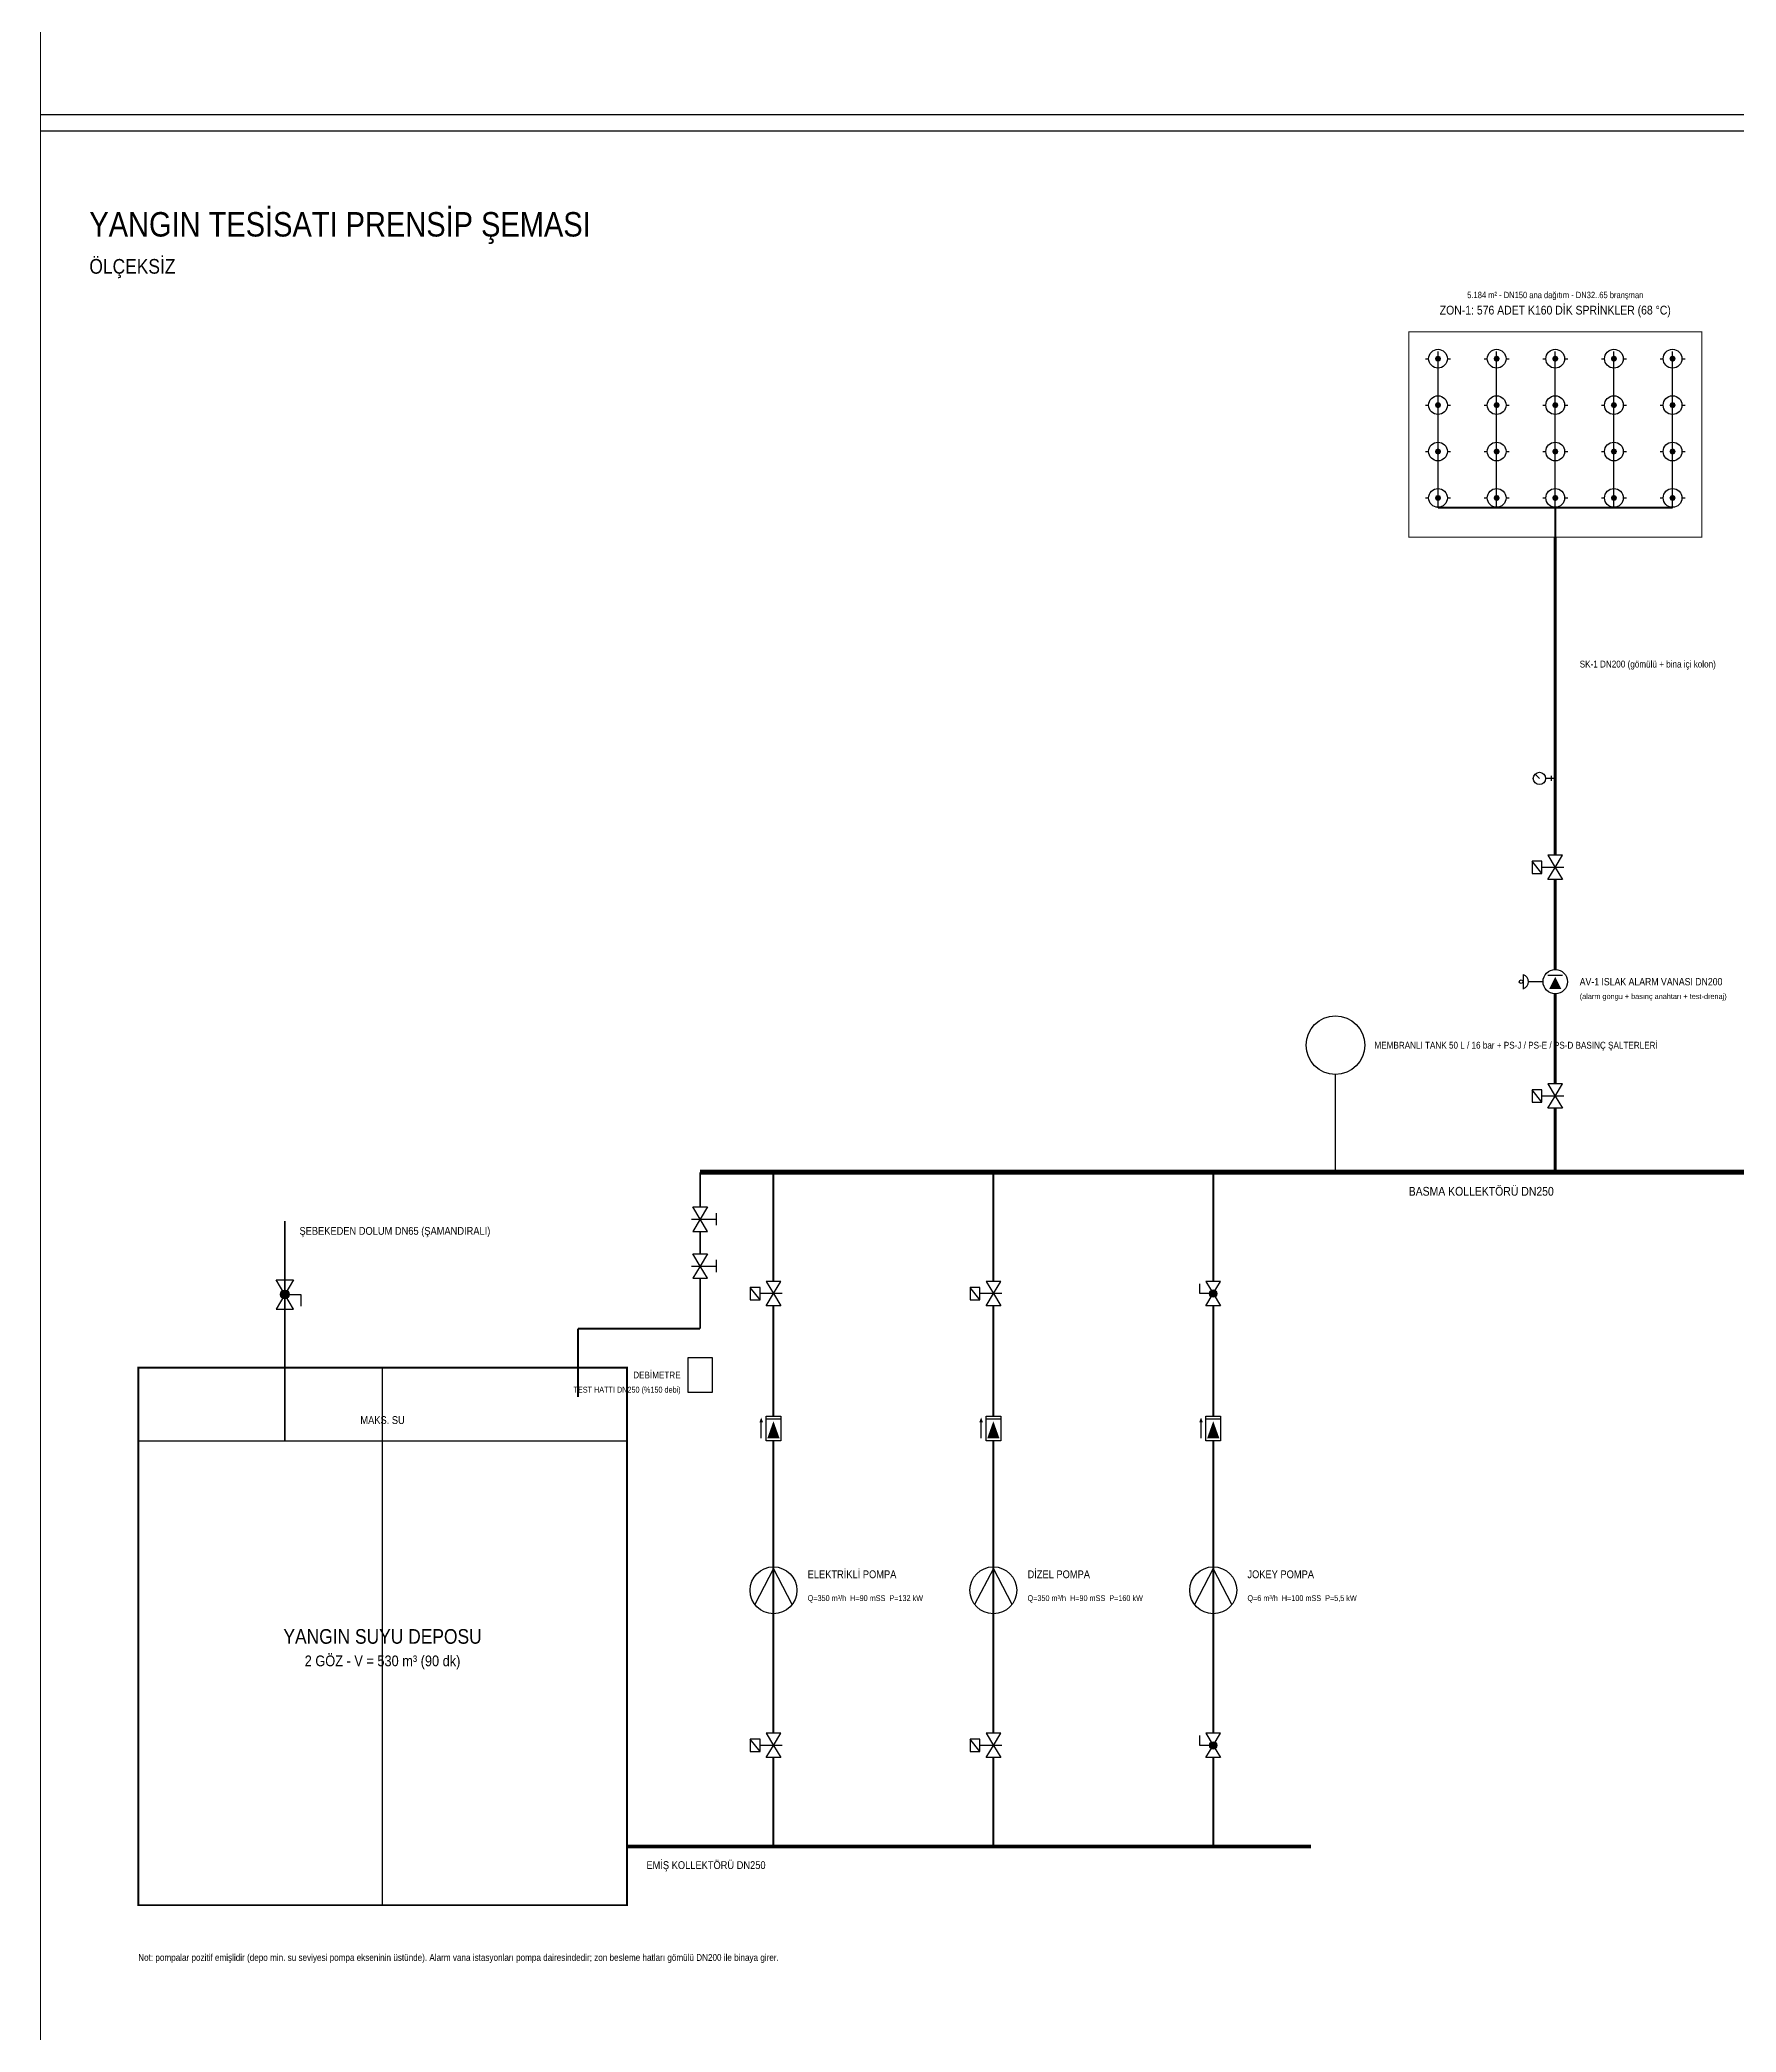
# Model space of a CAD drawing. Header units: centimetres. Extents: x 183171 to 202211, y -17274 to 19108.
# Drawn here: x 184107 to 189314, y 970 to 7086 of the extents above; entities that cross this region are included whole.
import ezdxf
from ezdxf.enums import TextEntityAlignment as Align

# ---------------------------------------------------------------- set-up
doc = ezdxf.new("R2010")
doc.units = ezdxf.units.CM
doc.header["$LTSCALE"] = 20
for name, color, linetype in [('ROTAS-PAFTA', 7, 'CONTINUOUS'), ('ROTAS-SEMA', 1, 'CONTINUOUS'), ('ROTAS-SEMA-DEPO', 8, 'CONTINUOUS'), ('ROTAS-SEMA-YAZI', 7, 'CONTINUOUS'), ('ROTAS-YANGIN-SEMBOL', 1, 'CONTINUOUS')]:
    doc.layers.add(name, color=color, linetype=linetype)
doc.styles.add('ROTAS', font='arial.ttf')

# ---------------------------------------------------------------- blocks, each defined once
blk = doc.blocks.new('ROTAS-SMB-KURESEL')
h = blk.add_hatch(color=256)
h.dxf.hatch_style = 1
h.paths.add_polyline_path([(3, 0), (2.9, 0.9), (2.4, 1.8), (1.8, 2.4), (0.9, 2.9), (0, 3), (-0.9, 2.9), (-1.8, 2.4), (-2.4, 1.8), (-2.9, 0.9), (-3, 0), (-2.9, -0.9), (-2.4, -1.8), (-1.8, -2.4), (-0.9, -2.9), (0, -3), (0.9, -2.9), (1.8, -2.4), (2.4, -1.8), (2.9, -0.9)])
for p, q in [((0, 3), (0, 11)), ((0, 11), (8, 11))]:
    blk.add_line(p, q)
for points in [[(-10, -6), (-10, 6), (0, 0)], [(10, -6), (10, 6), (0, 0)]]:
    blk.add_lwpolyline(points, close=True)
blk.add_circle((0, 0), 3)
blk = doc.blocks.new('ROTAS-SMB-IZLENEBILIR-KELEBEK')
for p, q in [((-5, 11), (5, 19)), ((0, 7), (0, 11)), ((0, -7), (0, 7))]:
    blk.add_line(p, q)
for points in [[(-5, 11), (5, 11), (5, 19), (-5, 19)], [(-10, -6), (-10, 6), (0, 0)], [(10, -6), (10, 6), (0, 0)]]:
    blk.add_lwpolyline(points, close=True)
blk = doc.blocks.new('ROTAS-SMB-CEKVALF')
h = blk.add_hatch(color=256)
h.dxf.hatch_style = 1
h.paths.add_polyline_path([(-8, -5), (-8, 5), (6, 0)])
h = blk.add_hatch(color=256)
h.dxf.hatch_style = 1
h.paths.add_polyline_path([(9, 10), (5, 11.5), (5, 8.5)])
for p, q in [((-8, 10), (5, 10)), ((7.5, -6), (7.5, 6))]:
    blk.add_line(p, q)
blk.add_lwpolyline([(-10, -6), (-10, 6), (10, 6), (10, -6)], close=True)
blk = doc.blocks.new('ROTAS-SMB-POMPA-SEMA')
blk.add_lwpolyline([(-18, -24), (28, 0), (-18, 24)])
blk.add_circle((0, 0), 30)
blk = doc.blocks.new('ROTAS-SMB-KELEBEK')
for p, q in [((-5, 13), (5, 13)), ((0, 7), (0, 13)), ((0, -7), (0, 7))]:
    blk.add_line(p, q)
for points in [[(-10, -6), (-10, 6), (0, 0)], [(10, -6), (10, 6), (0, 0)]]:
    blk.add_lwpolyline(points, close=True)
blk = doc.blocks.new('ROTAS-SMB-ISLAK-ALARM')
h = blk.add_hatch(color=256)
h.dxf.hatch_style = 1
h.paths.add_polyline_path([(-6, -5), (-6, 5), (4, 0)])
for p, q in [((-6, 26), (6, 26)), ((0, 10), (0, 22)), ((5, -6), (5, 6))]:
    blk.add_line(p, q)
for centre, radius in [((0, 28), 1.5), ((0, 0), 10)]:
    blk.add_circle(centre, radius)
blk.add_arc((0, 28), 6, 200, 340)
blk = doc.blocks.new('ROTAS-SMB-MANOMETRE')
for p, q in [((-2, 3), (2, 3)), ((0, 13), (3, 16)), ((0, 5), (0, 8)), ((0, 0), (0, 5))]:
    blk.add_line(p, q)
blk.add_circle((0, 13), 5)
blk = doc.blocks.new('ROTAS-SMB-SPR-DIK')
h = blk.add_hatch(color=256)
h.dxf.hatch_style = 1
h.paths.add_polyline_path([(4, 0), (2.8, 2.8), (0, 4), (-2.8, 2.8), (-4, 0), (-2.8, -2.8), (0, -4), (2.8, -2.8)])
for p, q in [((-16, 0), (-12, 0)), ((12, 0), (16, 0))]:
    blk.add_line(p, q)
blk.add_circle((0, 0), 12)

msp = doc.modelspace()

# ---------------------------------------------------------------- linework, layer by layer
at = {"layer": 'ROTAS-PAFTA', "const_width": 4}
for points in [[(184109, 6806), (201109, 6806), (201109, 19106), (184109, 19106)], [(184109, -17272.4), (202209, -17272.4), (202209, 6856), (184109, 6856)]]:
    msp.add_lwpolyline(points, close=True, dxfattribs=at)
at = {"layer": 'ROTAS-SEMA'}
for p, q in [((188399, 5649.6), (188399, 6129.6)), ((188579, 5649.6), (188579, 6129.6)), ((188759, 5649.6), (188759, 6129.6)), ((188939, 5649.6), (188939, 6129.6)), ((189119, 5649.6), (189119, 6129.6))]:
    msp.add_line(p, q, dxfattribs=at)
at = {"layer": 'ROTAS-SEMA', "const_width": 3}
msp.add_lwpolyline([(188309, 5559.6), (189209, 5559.6), (189209, 6189.6), (188309, 6189.6)], close=True, dxfattribs=at)
at = {"layer": 'ROTAS-SEMA'}
for points, const_width in [([(188399, 5649.6), (189119, 5649.6)], 6), ([(188759, 5559.6), (188759, 5649.6)], 6), ([(188759, 4583.1), (188759, 5559.6)], 9), ([(188759, 4232.1), (188759, 4508.1)], 9), ([(188759, 3881.1), (188759, 4157.1)], 9), ([(188084, 3609.6), (188084, 3909.6)], 4.5), ([(188759, 3609.6), (188759, 3806.1)], 9), ([(186134, 3609.6), (193709, 3609.6)], 15), ([(186134, 3609.6), (186134, 3503.1)], 6), ([(186359, 3274.5), (186359, 3609.6)], 6), ([(187034, 3274.5), (187034, 3609.6)], 6), ([(187709, 3274.5), (187709, 3609.6)], 6), ([(184859, 3459.6), (184859, 2784.6)], 4.5), ([(186134, 3428.1), (186134, 3359.1)], 6), ([(186134, 3284.1), (186134, 3129.6)], 6), ([(186359, 2860.5), (186359, 3199.5)], 6), ([(187034, 2860.5), (187034, 3199.5)], 6), ([(187709, 2860.5), (187709, 3199.5)], 6), ([(186134, 3129.6), (185759, 3129.6)], 6), ([(185759, 3129.6), (185759, 2919.6)], 6), ([(186359, 1887.6), (186359, 2785.5)], 6), ([(187034, 1887.6), (187034, 2785.5)], 6), ([(187709, 1887.6), (187709, 2785.5)], 6), ([(186359, 1539.6), (186359, 1812.6)], 6), ([(187034, 1539.6), (187034, 1812.6)], 6), ([(187709, 1539.6), (187709, 1812.6)], 6), ([(185909, 1539.6), (188009, 1539.6)], 12)]:
    msp.add_lwpolyline(points, dxfattribs=dict(at, const_width=const_width))
msp.add_lwpolyline([(186096.5, 2934.6), (186171.5, 2934.6), (186171.5, 3039.6), (186096.5, 3039.6)], close=True, dxfattribs=at)
msp.add_circle((188084, 3999.6), 90, dxfattribs=at)
at = {"layer": 'ROTAS-SEMA-DEPO'}
for p, q in [((185159, 1359.6), (185159, 3009.6)), ((184409, 2784.6), (185909, 2784.6))]:
    msp.add_line(p, q, dxfattribs=at)
at = {"layer": 'ROTAS-SEMA-DEPO', "const_width": 6}
msp.add_lwpolyline([(184409, 1359.6), (185909, 1359.6), (185909, 3009.6), (184409, 3009.6)], close=True, dxfattribs=at)

# ---------------------------------------------------------------- block references
at = {"layer": 'ROTAS-SEMA', "xscale": 2.4000000000000004, "yscale": 2.4000000000000004, "zscale": 1.5}
for p in [(188399, 6107.1), (188579, 6107.1), (188759, 6107.1), (188939, 6107.1), (189119, 6107.1), (188399, 5964.6), (188579, 5964.6), (188759, 5964.6), (188939, 5964.6), (189119, 5964.6), (188399, 5822.1), (188579, 5822.1), (188759, 5822.1), (188939, 5822.1), (189119, 5822.1), (188399, 5679.6), (188579, 5679.6), (188759, 5679.6), (188939, 5679.6), (189119, 5679.6)]:
    msp.add_blockref('ROTAS-SMB-SPR-DIK', p, dxfattribs=at)
at = {"layer": 'ROTAS-SEMA', "zscale": 1.5}
for name, p, xscale, yscale, rotation in [('ROTAS-SMB-MANOMETRE', (188759, 4818.6), 3.75, 3.75, 90), ('ROTAS-SMB-IZLENEBILIR-KELEBEK', (188759, 4545.6), 3.75, 3.75, 90), ('ROTAS-SMB-ISLAK-ALARM', (188759, 4194.6), 3.75, 3.75, 90), ('ROTAS-SMB-IZLENEBILIR-KELEBEK', (188759, 3843.6), 3.75, 3.75, 90), ('ROTAS-SMB-KELEBEK', (186134, 3465.6), 3.75, 3.75, -90), ('ROTAS-SMB-KELEBEK', (186134, 3321.6), 3.75, 3.75, -90), ('ROTAS-SMB-IZLENEBILIR-KELEBEK', (186359, 3237), 3.75, 3.75, 90), ('ROTAS-SMB-IZLENEBILIR-KELEBEK', (187034, 3237), 3.75, 3.75, 90), ('ROTAS-SMB-KURESEL', (187709, 3237), 3.75, 3.75, 90), ('ROTAS-SMB-CEKVALF', (186359, 2823), 3.75, 3.75, 90), ('ROTAS-SMB-CEKVALF', (187034, 2823), 3.75, 3.75, 90), ('ROTAS-SMB-CEKVALF', (187709, 2823), 3.75, 3.75, 90), ('ROTAS-SMB-POMPA-SEMA', (186359, 2326.2), 2.4000000000000004, 2.4000000000000004, 90), ('ROTAS-SMB-POMPA-SEMA', (187034, 2326.2), 2.4000000000000004, 2.4000000000000004, 90), ('ROTAS-SMB-POMPA-SEMA', (187709, 2326.2), 2.4000000000000004, 2.4000000000000004, 90), ('ROTAS-SMB-IZLENEBILIR-KELEBEK', (186359, 1850.1), 3.75, 3.75, 90), ('ROTAS-SMB-IZLENEBILIR-KELEBEK', (187034, 1850.1), 3.75, 3.75, 90), ('ROTAS-SMB-KURESEL', (187709, 1850.1), 3.75, 3.75, 90)]:
    msp.add_blockref(name, p, dxfattribs=dict(at, xscale=xscale, yscale=yscale, rotation=rotation))
at = {"layer": 'ROTAS-YANGIN-SEMBOL', "xscale": 4.5, "yscale": 4.5, "zscale": 1.5, "rotation": -90}
msp.add_blockref('ROTAS-SMB-KURESEL', (184859, 3234.6), dxfattribs=at)

# ---------------------------------------------------------------- texts
at = {"layer": 'ROTAS-PAFTA', "style": 'ROTAS', "width": 0.85}
for s, height, p in [('YANGIN TESİSATI PRENSİP ŞEMASI', 75, (184259, 6459.6)), ('ÖLÇEKSİZ', 45, (184259, 6354.6))]:
    msp.add_text(s, height=height, dxfattribs=at).set_placement(p, align=Align.BOTTOM_LEFT)
at = {"layer": 'ROTAS-SEMA-YAZI', "style": 'ROTAS', "width": 0.85}
for s, height, p in [('5.184 m² - DN150 ana dağıtım - DN32..65 branşman', 19.5, (188759, 6287.1)), ('ZON-1: 576 ADET K160 DİK SPRİNKLER (68 °C)', 27, (188759, 6234.6)), ('MAKS. SU', 24, (185159, 2829.6))]:
    msp.add_text(s, height=height, dxfattribs=at).set_placement(p, align=Align.BOTTOM_CENTER)
for s, height, p in [('SK-1 DN200 (gömülü + bina içi kolon)', 21, (188834, 5169.6)), ('AV-1 ISLAK ALARM VANASI DN200', 22.5, (188834, 4194.6)), ('(alarm gongu + basınç anahtarı + test-drenaj)', 16.5, (188834, 4149.6)), ('MEMBRANLI TANK 50 L / 16 bar + PS-J / PS-E / PS-D BASINÇ ŞALTERLERİ', 21, (188204, 3999.6)), ('ŞEBEKEDEN DOLUM DN65 (ŞAMANDIRALI)', 24, (184904, 3429.6))]:
    msp.add_text(s, height=height, dxfattribs=at).set_placement(p, align=Align.MIDDLE_LEFT)
for s, height, p in [('BASMA KOLLEKTÖRÜ DN250', 27, (188309, 3564.6)), ('Q=350 m³/h  H=90 mSS  P=132 kW', 18, (186464, 2311.2)), ('Q=350 m³/h  H=90 mSS  P=160 kW', 18, (187139, 2311.2)), ('Q=6 m³/h  H=100 mSS  P=5,5 kW', 18, (187814, 2311.2)), ('EMİŞ KOLLEKTÖRÜ DN250', 24, (185969, 1494.6)), ('Not: pompalar pozitif emişlidir (depo min. su seviyesi pompa ekseninin üstünde). Alarm vana istasyonları pompa dairesindedir; zon besleme hatları gömülü DN200 ile binaya girer.', 21, (184409, 1209.6))]:
    msp.add_text(s, height=height, dxfattribs=at).set_placement(p, align=Align.TOP_LEFT)
for s, height, p in [('DEBİMETRE', 21, (186074, 2987.1)), ('TEST HATTI DN250 (%150 debi)', 18, (186074, 2942.1))]:
    msp.add_text(s, height=height, dxfattribs=at).set_placement(p, align=Align.MIDDLE_RIGHT)
for s, p in [('ELEKTRİKLİ POMPA', (186464, 2356.2)), ('DİZEL POMPA', (187139, 2356.2)), ('JOKEY POMPA', (187814, 2356.2))]:
    msp.add_text(s, height=24, dxfattribs=at).set_placement(p, align=Align.BOTTOM_LEFT)
for s, height, p in [('YANGIN SUYU DEPOSU', 45, (185159, 2184.6)), ('2 GÖZ - V = 530 m³ (90 dk)', 33, (185159, 2109.6))]:
    msp.add_text(s, height=height, dxfattribs=at).set_placement(p, align=Align.MIDDLE_CENTER)

doc.saveas('drawing.dxf')
